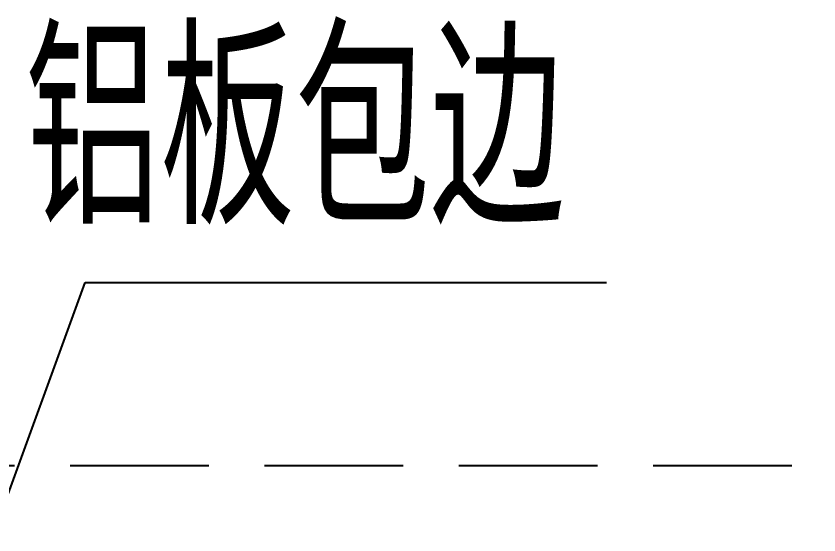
# Model space of a CAD drawing. Extents: x 220580 to 2027826, y -309201 to 71987.
# Drawn here: x 404969 to 405548, y -224029 to -223655 of the extents above; entities that cross this region are included whole.
import ezdxf

# ---------------------------------------------------------------- set-up
doc = ezdxf.new("R2010")
doc.units = 0
doc.linetypes.add('DASH', pattern=[0.35, 0.25, -0.1])
doc.linetypes.add('ZN-DOT', pattern=[0.25, 0, -0.25])
for name, color, linetype in [('!ZN3-铝板幕墙-3', 3, 'Continuous'), ('!ZN6-层高线-8', 8, 'ZN-DOT'), ('DIM_LEAD', 3, 'Continuous'), ('PUB_TEXT', 7, 'Continuous')]:
    doc.layers.add(name, color=color, linetype=linetype)
doc.styles.add('_TCH_DIM', font='SIMPLEX', dxfattribs={"bigfont": 'GBCBIG'})

# ---------------------------------------------------------------- blocks, each defined once
blk = doc.blocks.new('A$Cd368c47f')
at = {"layer": '!ZN6-层高线-8', "linetype": 'DASH', "ltscale": 400}
blk.add_line((7080.072902768326, 50.00000005870243), (-2728.534672858485, 50.00000005870243), dxfattribs=at)

msp = doc.modelspace()

# ---------------------------------------------------------------- linework, layer by layer
at = {"layer": 'DIM_LEAD'}
for p, q in [((404898.190255477, -224178.9690525698), (405019.0446982702, -223847.0463353149)), ((405019.0446982702, -223847.0463353149), (405394.6478193553, -223847.0463353149))]:
    msp.add_line(p, q, dxfattribs=at)

# ---------------------------------------------------------------- texts
at = {"layer": 'PUB_TEXT', "style": '_TCH_DIM'}
msp.add_text('铝板包边', height=135.0354609929078, dxfattribs=at).set_placement((404975.839308717, -223805.0463353149))

# ---------------------------------------------------------------- next in the draw order: block references
at = {"layer": '!ZN3-铝板幕墙-3', "ltscale": 2000}
msp.add_blockref('A$Cd368c47f', (404048.1902592778, -224028.9690525695), dxfattribs=at)

doc.saveas('drawing.dxf')
